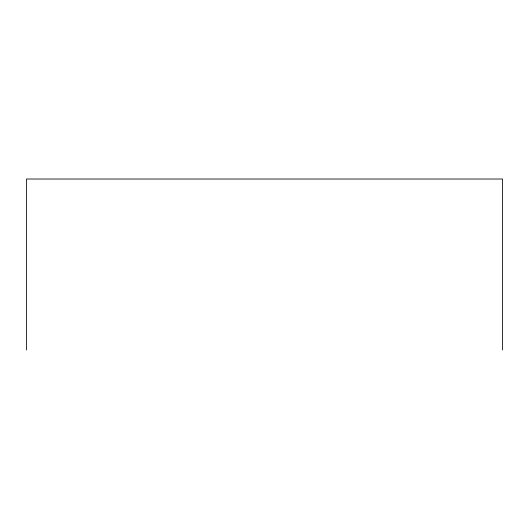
<?xml version="1.0" encoding="UTF-8"?>
<svg xmlns="http://www.w3.org/2000/svg" width="529" height="529" viewBox="0 0 529 529"><rect width="100%" height="100%" fill="white"/><g stroke="black" fill="none" stroke-linecap="round" stroke-linejoin="round"><path stroke-width="0.79" d="M502.55 349.98L502.55 179.02L26.45 179.02L26.45 349.98"/></g></svg>
